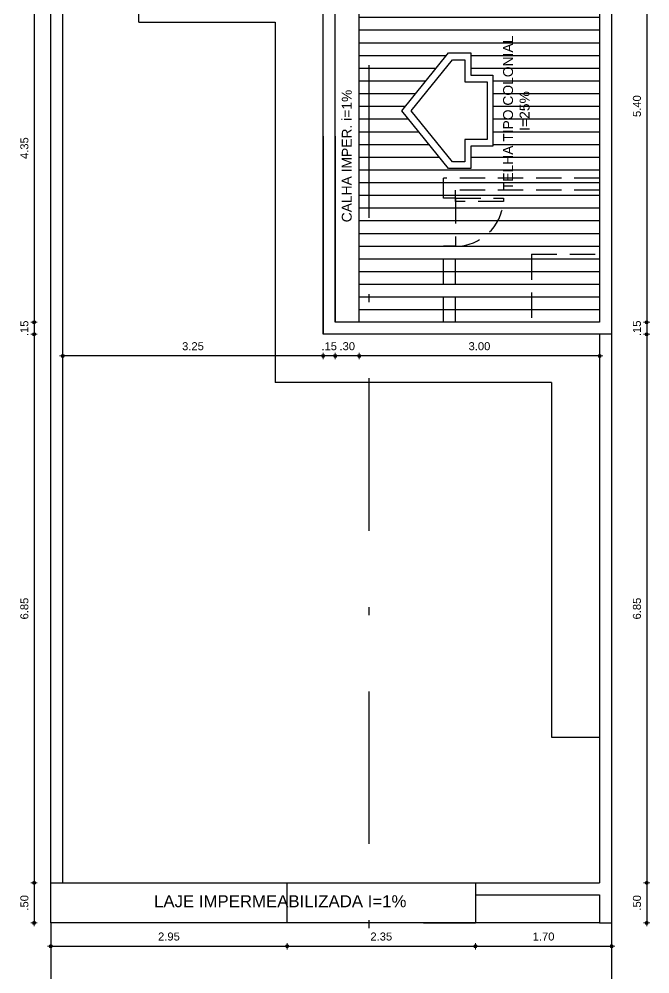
# Model space of a CAD drawing. Header units: millimetres. Extents: x 1540 to 1603, y 509.1 to 598.2.
# Drawn here: x 1558.95 to 1566.83, y 569.11 to 581.03 of the extents above; entities that cross this region are included whole.
import ezdxf

# ---------------------------------------------------------------- set-up
doc = ezdxf.new("R2010")
doc.units = ezdxf.units.MM
doc.linetypes.add('DASHDOT2', pattern=[12.7, 6.35, -3.175, 0, -3.175])
doc.linetypes.add('HIDDEN', pattern=[9.525, 6.35, -3.175])
for name, color, linetype in [('0-COTAS', 8, 'Continuous'), ('A-PEN-08', 8, 'Continuous'), ('A-PEN-B', 5, 'Continuous'), ('A-PEN-C', 4, 'Continuous'), ('A-PEN-G', 3, 'Continuous'), ('A-PEN-M', 6, 'Continuous'), ('A-PEN-R', 1, 'Continuous')]:
    doc.layers.add(name, color=color, linetype=linetype)
doc.layers.add('COTAS', color=53, linetype='Continuous', lineweight=9)
doc.styles.add('CARIMBO_DADOS', font='arial.ttf', dxfattribs={"height": 0.1})
doc.dimstyles.get("Standard").update_dxf_attribs({"dimtxt": 0.18, "dimasz": 0.18, "dimexe": 0.18, "dimexo": 0.0625, "dimgap": 0.09, "dimtad": 0, "dimtih": 1, "dimtoh": 1, "dimdec": 4, "dimzin": 0, "dimdsep": 46, "dimtxsty": 'Standard', "dimcen": 0.09, "dimadec": 0, "dimazin": 0, "dimtfac": 1, "dimtdec": 4, "dimtofl": 0, "dimtmove": 0, "dimatfit": 3, "dimfxl": 1, "dimtolj": 1, "dimtzin": 0, "dimarcsym": 0})

# ---------------------------------------------------------------- blocks, each defined once
blk = doc.blocks.new('CIRCULOS')
at = {"layer": 'COTAS'}
for p, q in [((-4, 0), (4, 0)), ((0, 4), (0, -4))]:
    blk.add_line(p, q, dxfattribs=at)
for radius in [2, 1]:
    blk.add_circle((0, 0), radius, dxfattribs=at)
blk = doc.blocks.new('*D546')
at = {"layer": 'A-PEN-08', "color": 8, "lineweight": -2, "ltscale": 0.05}
for p, q in [((1559.14, 577.256), (1559.14, 577.266)), ((1559.14, 577.246), (1559.14, 577.096)), ((1559.14, 577.086), (1559.14, 577.076))]:
    blk.add_line(p, q, dxfattribs=at)
at = {"layer": 'Defpoints', "color": 0, "ltscale": 0.05}
for p in [(1562.898, 577.246), (1559.14, 577.096), (1562.748, 577.096)]:
    blk.add_point(p, dxfattribs=at)
at = {"layer": 'A-PEN-08', "color": 8, "lineweight": -2, "ltscale": 0.05, "xscale": 0.01, "yscale": 0.01, "zscale": 0.01}
for p, rotation in [((1559.14, 577.246), 270), ((1559.14, 577.096), 90)]:
    blk.add_blockref('CIRCULOS', p, dxfattribs=dict(at, rotation=rotation))
at = {"layer": 'A-PEN-08', "color": 230, "ltscale": 0.05, "insert": (1559.019, 577.171), "char_height": 0.1, "attachment_point": 5, "rotation": 90, "style": 'CARIMBO_DADOS'}
blk.add_mtext('\\A1;.15', dxfattribs=at)
blk = doc.blocks.new('*D547')
at = {"layer": 'A-PEN-08', "color": 8, "lineweight": -2, "ltscale": 0.05}
blk.add_line((1559.14, 577.086), (1559.14, 570.256), dxfattribs=at)
at = {"layer": 'Defpoints', "color": 0, "ltscale": 0.05}
for p in [(1562.748, 577.096), (1559.14, 570.246), (1559.498, 570.246)]:
    blk.add_point(p, dxfattribs=at)
at = {"layer": 'A-PEN-08', "color": 8, "lineweight": -2, "ltscale": 0.05, "xscale": 0.01, "yscale": 0.01, "zscale": 0.01}
for p, rotation in [((1559.14, 577.096), 90), ((1559.14, 570.246), 270)]:
    blk.add_blockref('CIRCULOS', p, dxfattribs=dict(at, rotation=rotation))
at = {"layer": 'A-PEN-08', "color": 230, "ltscale": 0.05, "insert": (1559.019, 573.671), "char_height": 0.1, "attachment_point": 5, "rotation": 90, "style": 'CARIMBO_DADOS'}
blk.add_mtext('\\A1;6.85', dxfattribs=at)
blk = doc.blocks.new('*D548')
at = {"layer": 'A-PEN-08', "color": 8, "lineweight": -2, "ltscale": 0.05}
blk.add_line((1559.14, 570.236), (1559.14, 569.756), dxfattribs=at)
at = {"layer": 'Defpoints', "color": 0, "ltscale": 0.05}
for p in [(1559.498, 570.246), (1559.14, 569.746), (1559.348, 569.746)]:
    blk.add_point(p, dxfattribs=at)
at = {"layer": 'A-PEN-08', "color": 8, "lineweight": -2, "ltscale": 0.05, "xscale": 0.01, "yscale": 0.01, "zscale": 0.01}
for p, rotation in [((1559.14, 570.246), 90), ((1559.14, 569.746), 270)]:
    blk.add_blockref('CIRCULOS', p, dxfattribs=dict(at, rotation=rotation))
at = {"layer": 'A-PEN-08', "color": 230, "ltscale": 0.05, "insert": (1559.019, 569.996), "char_height": 0.1, "attachment_point": 5, "rotation": 90, "style": 'CARIMBO_DADOS'}
blk.add_mtext('\\A1;.50', dxfattribs=at)
blk = doc.blocks.new('*D558')
at = {"layer": 'A-PEN-08', "color": 8, "lineweight": -2, "ltscale": 0.05}
blk.add_line((1566.785, 582.636), (1566.785, 577.256), dxfattribs=at)
at = {"layer": 'Defpoints', "color": 0, "ltscale": 0.05}
for p in [(1566.198, 582.646), (1566.198, 577.246), (1566.785, 577.246)]:
    blk.add_point(p, dxfattribs=at)
at = {"layer": 'A-PEN-08', "color": 8, "lineweight": -2, "ltscale": 0.05, "xscale": 0.01, "yscale": 0.01, "zscale": 0.01}
for p, rotation in [((1566.785, 582.646), 90), ((1566.785, 577.246), 270)]:
    blk.add_blockref('CIRCULOS', p, dxfattribs=dict(at, rotation=rotation))
at = {"layer": 'A-PEN-08', "color": 230, "ltscale": 0.05, "insert": (1566.664, 579.946), "char_height": 0.1, "attachment_point": 5, "rotation": 90, "style": 'CARIMBO_DADOS'}
blk.add_mtext('\\A1;5.40', dxfattribs=at)
blk = doc.blocks.new('*D559')
at = {"layer": 'A-PEN-08', "color": 8, "lineweight": -2, "ltscale": 0.05}
for p, q in [((1566.785, 577.256), (1566.785, 577.266)), ((1566.785, 577.246), (1566.785, 577.096)), ((1566.785, 577.086), (1566.785, 577.076))]:
    blk.add_line(p, q, dxfattribs=at)
at = {"layer": 'Defpoints', "color": 0, "ltscale": 0.05}
for p in [(1566.198, 577.246), (1566.348, 577.096), (1566.785, 577.096)]:
    blk.add_point(p, dxfattribs=at)
at = {"layer": 'A-PEN-08', "color": 8, "lineweight": -2, "ltscale": 0.05, "xscale": 0.01, "yscale": 0.01, "zscale": 0.01}
for p, rotation in [((1566.785, 577.246), 270), ((1566.785, 577.096), 90)]:
    blk.add_blockref('CIRCULOS', p, dxfattribs=dict(at, rotation=rotation))
at = {"layer": 'A-PEN-08', "color": 230, "ltscale": 0.05, "insert": (1566.664, 577.171), "char_height": 0.1, "attachment_point": 5, "rotation": 90, "style": 'CARIMBO_DADOS'}
blk.add_mtext('\\A1;.15', dxfattribs=at)
blk = doc.blocks.new('*D560')
at = {"layer": 'A-PEN-08', "color": 8, "lineweight": -2, "ltscale": 0.05}
blk.add_line((1566.785, 577.086), (1566.785, 570.256), dxfattribs=at)
at = {"layer": 'Defpoints', "color": 0, "ltscale": 0.05}
for p in [(1566.348, 577.096), (1566.198, 570.246), (1566.785, 570.246)]:
    blk.add_point(p, dxfattribs=at)
at = {"layer": 'A-PEN-08', "color": 8, "lineweight": -2, "ltscale": 0.05, "xscale": 0.01, "yscale": 0.01, "zscale": 0.01}
for p, rotation in [((1566.785, 577.096), 90), ((1566.785, 570.246), 270)]:
    blk.add_blockref('CIRCULOS', p, dxfattribs=dict(at, rotation=rotation))
at = {"layer": 'A-PEN-08', "color": 230, "ltscale": 0.05, "insert": (1566.664, 573.671), "char_height": 0.1, "attachment_point": 5, "rotation": 90, "style": 'CARIMBO_DADOS'}
blk.add_mtext('\\A1;6.85', dxfattribs=at)
blk = doc.blocks.new('*D561')
at = {"layer": 'A-PEN-08', "color": 8, "lineweight": -2, "ltscale": 0.05}
blk.add_line((1566.785, 570.236), (1566.785, 569.756), dxfattribs=at)
at = {"layer": 'Defpoints', "color": 0, "ltscale": 0.05}
for p in [(1566.348, 570.246), (1566.348, 569.746), (1566.785, 569.746)]:
    blk.add_point(p, dxfattribs=at)
at = {"layer": 'A-PEN-08', "color": 8, "lineweight": -2, "ltscale": 0.05, "xscale": 0.01, "yscale": 0.01, "zscale": 0.01}
for p, rotation in [((1566.785, 570.246), 90), ((1566.785, 569.746), 270)]:
    blk.add_blockref('CIRCULOS', p, dxfattribs=dict(at, rotation=rotation))
at = {"layer": 'A-PEN-08', "color": 230, "ltscale": 0.05, "insert": (1566.664, 569.996), "char_height": 0.1, "attachment_point": 5, "rotation": 90, "style": 'CARIMBO_DADOS'}
blk.add_mtext('\\A1;.50', dxfattribs=at)
blk = doc.blocks.new('*D562')
at = {"layer": 'A-PEN-08', "color": 8, "lineweight": -2, "ltscale": 0.05}
blk.add_line((1566.188, 576.826), (1563.208, 576.826), dxfattribs=at)
at = {"layer": 'Defpoints', "color": 0, "ltscale": 0.05}
for p in [(1563.198, 577.246), (1566.198, 577.246), (1563.198, 576.826)]:
    blk.add_point(p, dxfattribs=at)
at = {"layer": 'A-PEN-08', "color": 8, "lineweight": -2, "ltscale": 0.05, "xscale": 0.01, "yscale": 0.01, "zscale": 0.01, "rotation": 180}
blk.add_blockref('CIRCULOS', (1563.198, 576.826), dxfattribs=at)
at = {"layer": 'A-PEN-08', "color": 8, "lineweight": -2, "ltscale": 0.05, "xscale": 0.01, "yscale": 0.01, "zscale": 0.01}
blk.add_blockref('CIRCULOS', (1566.198, 576.826), dxfattribs=at)
at = {"layer": 'A-PEN-08', "color": 230, "ltscale": 0.05, "insert": (1564.698, 576.947), "char_height": 0.1, "attachment_point": 5, "style": 'CARIMBO_DADOS'}
blk.add_mtext('\\A1;3.00', dxfattribs=at)
blk = doc.blocks.new('*D563')
at = {"layer": 'A-PEN-08', "color": 8, "lineweight": -2, "ltscale": 0.05}
for p, q in [((1562.888, 576.826), (1562.878, 576.826)), ((1563.198, 576.826), (1562.898, 576.826)), ((1563.208, 576.826), (1563.218, 576.826))]:
    blk.add_line(p, q, dxfattribs=at)
at = {"layer": 'Defpoints', "color": 0, "ltscale": 0.05}
for p in [(1562.898, 577.246), (1563.198, 577.246), (1562.898, 576.826)]:
    blk.add_point(p, dxfattribs=at)
at = {"layer": 'A-PEN-08', "color": 8, "lineweight": -2, "ltscale": 0.05, "xscale": 0.01, "yscale": 0.01, "zscale": 0.01}
blk.add_blockref('CIRCULOS', (1562.898, 576.826), dxfattribs=at)
at = {"layer": 'A-PEN-08', "color": 8, "lineweight": -2, "ltscale": 0.05, "xscale": 0.01, "yscale": 0.01, "zscale": 0.01, "rotation": 180}
blk.add_blockref('CIRCULOS', (1563.198, 576.826), dxfattribs=at)
at = {"layer": 'A-PEN-08', "color": 230, "ltscale": 0.05, "insert": (1563.048, 576.947), "char_height": 0.1, "attachment_point": 5, "style": 'CARIMBO_DADOS'}
blk.add_mtext('\\A1;.30', dxfattribs=at)
blk = doc.blocks.new('*D369')
at = {"layer": 'A-PEN-08', "color": 8, "lineweight": -2, "ltscale": 0.05}
for p, q in [((1562.738, 576.826), (1562.728, 576.826)), ((1562.898, 576.826), (1562.748, 576.826)), ((1562.908, 576.826), (1562.918, 576.826))]:
    blk.add_line(p, q, dxfattribs=at)
at = {"layer": 'Defpoints', "color": 0, "ltscale": 0.05}
for p in [(1562.898, 577.246), (1562.748, 577.096), (1562.748, 576.826)]:
    blk.add_point(p, dxfattribs=at)
at = {"layer": 'A-PEN-08', "color": 8, "lineweight": -2, "ltscale": 0.05, "xscale": 0.01, "yscale": 0.01, "zscale": 0.01}
blk.add_blockref('CIRCULOS', (1562.748, 576.826), dxfattribs=at)
at = {"layer": 'A-PEN-08', "color": 8, "lineweight": -2, "ltscale": 0.05, "xscale": 0.01, "yscale": 0.01, "zscale": 0.01, "rotation": 180}
blk.add_blockref('CIRCULOS', (1562.898, 576.826), dxfattribs=at)
at = {"layer": 'A-PEN-08', "color": 230, "ltscale": 0.05, "insert": (1562.823, 576.947), "char_height": 0.1, "attachment_point": 5, "style": 'CARIMBO_DADOS'}
blk.add_mtext('\\A1;.15', dxfattribs=at)
blk = doc.blocks.new('*D564')
at = {"layer": 'A-PEN-08', "color": 8, "lineweight": -2, "ltscale": 0.05}
blk.add_line((1562.738, 576.826), (1559.508, 576.826), dxfattribs=at)
at = {"layer": 'Defpoints', "color": 0, "ltscale": 0.05}
for p in [(1559.498, 577.632), (1562.748, 577.096), (1559.498, 576.826)]:
    blk.add_point(p, dxfattribs=at)
at = {"layer": 'A-PEN-08', "color": 8, "lineweight": -2, "ltscale": 0.05, "xscale": 0.01, "yscale": 0.01, "zscale": 0.01, "rotation": 180}
blk.add_blockref('CIRCULOS', (1559.498, 576.826), dxfattribs=at)
at = {"layer": 'A-PEN-08', "color": 8, "lineweight": -2, "ltscale": 0.05, "xscale": 0.01, "yscale": 0.01, "zscale": 0.01}
blk.add_blockref('CIRCULOS', (1562.748, 576.826), dxfattribs=at)
at = {"layer": 'A-PEN-08', "color": 230, "ltscale": 0.05, "insert": (1561.123, 576.947), "char_height": 0.1, "attachment_point": 5, "style": 'CARIMBO_DADOS'}
blk.add_mtext('\\A1;3.25', dxfattribs=at)
blk = doc.blocks.new('*D577')
at = {"layer": 'A-PEN-08', "color": 8, "lineweight": -2, "ltscale": 0.05}
blk.add_line((1559.14, 581.586), (1559.14, 577.256), dxfattribs=at)
at = {"layer": 'Defpoints', "color": 0, "ltscale": 0.05}
for p in [(1561.048, 581.596), (1559.14, 577.246), (1562.898, 577.246)]:
    blk.add_point(p, dxfattribs=at)
at = {"layer": 'A-PEN-08', "color": 8, "lineweight": -2, "ltscale": 0.05, "xscale": 0.01, "yscale": 0.01, "zscale": 0.01}
for p, rotation in [((1559.14, 581.596), 90), ((1559.14, 577.246), 270)]:
    blk.add_blockref('CIRCULOS', p, dxfattribs=dict(at, rotation=rotation))
at = {"layer": 'A-PEN-08', "color": 230, "ltscale": 0.05, "insert": (1559.019, 579.421), "char_height": 0.1, "attachment_point": 5, "rotation": 90, "style": 'CARIMBO_DADOS'}
blk.add_mtext('\\A1;4.35', dxfattribs=at)
blk = doc.blocks.new('*D639')
at = {"layer": 'A-PEN-B', "color": 8, "lineweight": -2}
blk.add_line((1559.358, 569.454), (1562.288, 569.454), dxfattribs=at)
at = {"layer": 'Defpoints', "color": 0}
for p in [(1559.348, 569.746), (1562.298, 569.746), (1562.298, 569.454)]:
    blk.add_point(p, dxfattribs=at)
at = {"layer": 'A-PEN-B', "color": 8, "lineweight": -2, "xscale": 0.01, "yscale": 0.01, "zscale": 0.01, "rotation": 180}
blk.add_blockref('CIRCULOS', (1559.348, 569.454), dxfattribs=at)
at = {"layer": 'A-PEN-B', "color": 8, "lineweight": -2, "xscale": 0.01, "yscale": 0.01, "zscale": 0.01}
blk.add_blockref('CIRCULOS', (1562.298, 569.454), dxfattribs=at)
at = {"layer": 'A-PEN-B', "color": 230, "insert": (1560.823, 569.575), "char_height": 0.1, "attachment_point": 5, "style": 'CARIMBO_DADOS'}
blk.add_mtext('\\A1;2.95', dxfattribs=at)
blk = doc.blocks.new('*D640')
at = {"layer": 'A-PEN-B', "color": 8, "lineweight": -2}
blk.add_line((1562.308, 569.454), (1564.638, 569.454), dxfattribs=at)
at = {"layer": 'Defpoints', "color": 0}
for p in [(1562.298, 569.746), (1564.648, 569.746), (1564.648, 569.454)]:
    blk.add_point(p, dxfattribs=at)
at = {"layer": 'A-PEN-B', "color": 8, "lineweight": -2, "xscale": 0.01, "yscale": 0.01, "zscale": 0.01, "rotation": 180}
blk.add_blockref('CIRCULOS', (1562.298, 569.454), dxfattribs=at)
at = {"layer": 'A-PEN-B', "color": 8, "lineweight": -2, "xscale": 0.01, "yscale": 0.01, "zscale": 0.01}
blk.add_blockref('CIRCULOS', (1564.648, 569.454), dxfattribs=at)
at = {"layer": 'A-PEN-B', "color": 230, "insert": (1563.473, 569.575), "char_height": 0.1, "attachment_point": 5, "style": 'CARIMBO_DADOS'}
blk.add_mtext('\\A1;2.35', dxfattribs=at)
blk = doc.blocks.new('*D974')
at = {"layer": '0-COTAS', "color": 8, "lineweight": -2}
blk.add_line((1564.658, 569.454), (1566.338, 569.454), dxfattribs=at)
at = {"layer": 'Defpoints', "color": 0}
for p in [(1564.648, 569.746), (1566.348, 569.746), (1566.348, 569.454)]:
    blk.add_point(p, dxfattribs=at)
at = {"layer": '0-COTAS', "color": 8, "lineweight": -2, "xscale": 0.01, "yscale": 0.01, "zscale": 0.01, "rotation": 180}
blk.add_blockref('CIRCULOS', (1564.648, 569.454), dxfattribs=at)
at = {"layer": '0-COTAS', "color": 8, "lineweight": -2, "xscale": 0.01, "yscale": 0.01, "zscale": 0.01}
blk.add_blockref('CIRCULOS', (1566.348, 569.454), dxfattribs=at)
at = {"layer": '0-COTAS', "color": 230, "insert": (1565.498, 569.575), "char_height": 0.1, "attachment_point": 5, "style": 'CARIMBO_DADOS'}
blk.add_mtext('\\A1;1.70', dxfattribs=at)

msp = doc.modelspace()

# ---------------------------------------------------------------- hatches: boundary and pattern name
at = {"layer": 'A-PEN-B', "ltscale": 0.05}
h = msp.add_hatch(dxfattribs=at)
h.set_pattern_fill('LINE', color=8, scale=0.05, style=0)
h.set_pattern_definition([(7e-15, (-2519.20092, 406.11288), (0, 0.15875), [])])
h.paths.add_polyline_path([(1566.198, 582.646), (1565.148, 582.646), (1565.148, 581.596), (1564.848, 581.596), (1563.198, 581.596), (1563.198, 577.246), (1566.198, 577.246)])
h.paths.add_polyline_path([(1564.59, 580.332), (1564.59, 580.61), (1564.312, 580.61), (1563.728, 579.889), (1564.312, 579.169), (1564.59, 579.169), (1564.59, 579.446), (1564.867, 579.446), (1564.867, 580.332)], flags=0)

# ---------------------------------------------------------------- linework, layer by layer
at = {"layer": '0-COTAS'}
msp.add_line((1566.198, 569.746), (1564.648, 569.746), dxfattribs=at)
at = {"layer": '0-COTAS', "color": 2}
msp.add_lwpolyline([(1562.298, 570.246), (1564.648, 570.246), (1564.648, 569.746), (1562.298, 569.746)], close=True, dxfattribs=at)
at = {"layer": 'A-PEN-B', "color": 2, "ltscale": 0.05}
msp.add_line((1566.348, 591.596), (1566.348, 577.096), dxfattribs=at)
at = {"layer": 'A-PEN-B', "ltscale": 0.05}
for p, q in [((1562.748, 579.57), (1562.748, 577.096)), ((1562.898, 579.57), (1562.898, 577.246)), ((1564.248, 577.246), (1562.898, 577.246)), ((1565.398, 577.246), (1564.398, 577.246)), ((1565.398, 577.096), (1562.748, 577.096))]:
    msp.add_line(p, q, dxfattribs=at)
at = {"layer": 'A-PEN-B', "color": 8, "linetype": 'HIDDEN', "ltscale": 0.05}
for p, q in [((1564.248, 578.796), (1564.248, 579.046)), ((1566.198, 579.046), (1564.248, 579.046)), ((1564.398, 578.796), (1564.248, 578.796)), ((1564.398, 578.796), (1564.398, 578.896)), ((1566.198, 578.896), (1564.398, 578.896)), ((1564.398, 578.796), (1564.398, 578.196)), ((1564.248, 577.246), (1564.248, 578.196)), ((1564.398, 578.196), (1564.248, 578.196)), ((1564.398, 577.246), (1564.398, 578.196)), ((1565.348, 578.096), (1565.348, 577.246)), ((1565.348, 578.096), (1566.198, 578.096))]:
    msp.add_line(p, q, dxfattribs=at)
at = {"layer": 'A-PEN-B', "color": 2, "ltscale": 0.05}
for points in [[(1564.848, 582.796), (1566.348, 582.796), (1566.348, 577.096), (1562.748, 577.096), (1562.748, 581.596)], [(1564.848, 582.646), (1566.198, 582.646), (1566.198, 577.246), (1562.898, 577.246), (1562.898, 581.596)]]:
    msp.add_lwpolyline(points, dxfattribs=at)
at = {"layer": 'A-PEN-B', "color": 6, "ltscale": 0.05}
msp.add_lwpolyline([(1563.198, 577.246), (1563.198, 581.596)], dxfattribs=at)
at = {"layer": 'A-PEN-B', "color": 8, "linetype": 'HIDDEN', "ltscale": 0.05}
msp.add_lwpolyline([(1564.398, 578.796), (1564.998, 578.796), (1564.998, 578.756), (1564.398, 578.756)], close=True, dxfattribs=at)
msp.add_arc((1564.398, 578.797), 0.601, 270, 356.0501, dxfattribs=at)
at = {"layer": 'A-PEN-C', "ltscale": 0.05}
for p, q in [((1559.348, 569.746), (1559.348, 588.496)), ((1559.498, 570.246), (1559.498, 588.496)), ((1566.198, 577.096), (1566.198, 570.246)), ((1566.348, 577.096), (1566.348, 570.246)), ((1565.598, 576.496), (1565.598, 572.066)), ((1563.998, 570.246), (1566.198, 570.246)), ((1566.348, 570.246), (1566.348, 569.746)), ((1564.648, 570.096), (1566.198, 570.096)), ((1566.198, 570.096), (1566.198, 569.746)), ((1566.198, 569.746), (1566.348, 569.746))]:
    msp.add_line(p, q, dxfattribs=at)
at = {"layer": 'A-PEN-C', "color": 8, "ltscale": 0.05}
for p, q in [((1560.448, 580.996), (1560.448, 587.896)), ((1560.448, 580.996), (1562.148, 580.996)), ((1562.148, 580.996), (1562.148, 576.496)), ((1565.598, 576.496), (1562.148, 576.496)), ((1565.598, 576.496), (1565.598, 572.066)), ((1565.598, 572.066), (1566.198, 572.066)), ((1559.348, 569.746), (1559.348, 567.246)), ((1559.348, 569.746), (1559.348, 567.246)), ((1566.348, 569.746), (1566.348, 567.246)), ((1566.348, 569.746), (1566.348, 567.246))]:
    msp.add_line(p, q, dxfattribs=at)
at = {"layer": 'A-PEN-C', "color": 6, "ltscale": 0.05}
for p, q in [((1559.348, 570.246), (1563.998, 570.246)), ((1559.348, 569.746), (1559.348, 570.246)), ((1563.998, 569.746), (1559.348, 569.746)), ((1563.998, 569.746), (1564.648, 569.746))]:
    msp.add_line(p, q, dxfattribs=at)
at = {"layer": 'A-PEN-C', "color": 2, "ltscale": 0.05}
msp.add_line((1564.298, 569.746), (1563.998, 569.746), dxfattribs=at)
at = {"layer": 'A-PEN-G'}
msp.add_lwpolyline([(1563.728, 579.889), (1564.312, 580.61), (1564.59, 580.61), (1564.59, 580.332), (1564.867, 580.332), (1564.867, 579.446), (1564.59, 579.446), (1564.59, 579.169), (1564.312, 579.169)], close=True, dxfattribs=at)
at = {"layer": 'A-PEN-M'}
msp.add_lwpolyline([(1563.845, 579.889), (1564.362, 580.526), (1564.517, 580.526), (1564.517, 580.249), (1564.794, 580.249), (1564.794, 579.529), (1564.517, 579.529), (1564.517, 579.252), (1564.362, 579.252)], close=True, dxfattribs=at)
at = {"layer": 'A-PEN-R', "linetype": 'DASHDOT2', "ltscale": 0.3}
msp.add_line((1563.319, 596.097), (1563.319, 567.084), dxfattribs=at)

# ---------------------------------------------------------------- texts
at = {"color": 230, "insert": (1565.159, 579.861), "char_height": 0.12365, "attachment_point": 5, "rotation": 90, "style": 'CARIMBO_DADOS'}
msp.add_mtext('TELHA TIPO COLONIAL\\P I=25%', dxfattribs=at)
at = {"color": 230, "insert": (1563.043, 579.323), "char_height": 0.12365, "width": 3.353, "attachment_point": 5, "rotation": 90, "style": 'CARIMBO_DADOS'}
msp.add_mtext('CALHA IMPER. i=1%', dxfattribs=at)
at = {"layer": 'A-PEN-C', "color": 6, "ltscale": 0.05, "insert": (1562.212, 570.015), "char_height": 0.15, "attachment_point": 5, "style": 'CARIMBO_DADOS'}
msp.add_mtext('LAJE IMPERMEABILIZADA I=1%', dxfattribs=at)

# ---------------------------------------------------------------- dimensions: what is measured, and where the dimension line sits
at = {"layer": '0-COTAS'}
dim = msp.add_linear_dim(base=(1566.348, 569.454), p1=(1564.648, 569.746), p2=(1566.348, 569.746), dimstyle='Standard', override={"dimtxt": 0.1, "dimasz": 0.01, "dimexe": 0, "dimexo": 0, "dimgap": 0.07, "dimtad": 1, "dimtih": 0, "dimtoh": 0, "dimdec": 2, "dimzin": 5, "dimtxsty": 'CARIMBO_DADOS', "dimblk1": 'CIRCULOS', "dimblk2": 'CIRCULOS', "dimsah": 1, "dimcen": 0, "dimse1": 1, "dimse2": 1, "dimclrd": 8, "dimclre": 8, "dimclrt": 230, "dimtfac": 100, "dimtdec": 2, "dimtix": 1, "dimtofl": 1, "dimtmove": 2, "dimldrblk": 'CIRCULOS', "dimtzin": 5}, dxfattribs=at)
dim.commit()
dim.dimension.update_dxf_attribs({"geometry": '*D974', "text_midpoint": (1565.498, 569.575)})
at = {"layer": 'A-PEN-08', "ltscale": 0.05}
for base, p1, p2, picture, middle in [((1566.785, 577.246), (1566.198, 582.646), (1566.198, 577.246), '*D558', (1566.664, 579.946)), ((1559.14, 577.246), (1561.048, 581.596), (1562.898, 577.246), '*D577', (1559.019, 579.421)), ((1559.14, 577.096), (1562.898, 577.246), (1562.748, 577.096), '*D546', (1559.019, 577.171)), ((1566.785, 577.096), (1566.198, 577.246), (1566.348, 577.096), '*D559', (1566.664, 577.171)), ((1559.14, 570.246), (1562.748, 577.096), (1559.498, 570.246), '*D547', (1559.019, 573.671)), ((1566.785, 570.246), (1566.348, 577.096), (1566.198, 570.246), '*D560', (1566.664, 573.671)), ((1559.14, 569.746), (1559.498, 570.246), (1559.348, 569.746), '*D548', (1559.019, 569.996)), ((1566.785, 569.746), (1566.348, 570.246), (1566.348, 569.746), '*D561', (1566.664, 569.996))]:
    dim = msp.add_linear_dim(base=base, p1=p1, p2=p2, angle=90, dimstyle='Standard', override={"dimtxt": 0.1, "dimasz": 0.01, "dimexe": 0, "dimexo": 0, "dimgap": 0.07, "dimtad": 1, "dimtih": 0, "dimtoh": 0, "dimdec": 2, "dimzin": 5, "dimtxsty": 'CARIMBO_DADOS', "dimblk1": 'CIRCULOS', "dimblk2": 'CIRCULOS', "dimsah": 1, "dimcen": 0, "dimse1": 1, "dimse2": 1, "dimclrd": 8, "dimclre": 8, "dimclrt": 230, "dimtfac": 100, "dimtdec": 2, "dimtix": 1, "dimtofl": 1, "dimtmove": 2, "dimldrblk": 'CIRCULOS', "dimfxl": 0, "dimfxlon": 1, "dimtzin": 5, "dimarcsym": 1}, dxfattribs=at)
    dim.commit()
    dim.dimension.update_dxf_attribs({"geometry": picture, "text_midpoint": middle})
for base, p1, p2, picture, middle in [((1559.498, 576.826), (1562.748, 577.096), (1559.498, 577.632), '*D564', (1561.123, 576.947)), ((1562.748, 576.826), (1562.898, 577.246), (1562.748, 577.096), '*D369', (1562.823, 576.947)), ((1562.898, 576.826), (1563.198, 577.246), (1562.898, 577.246), '*D563', (1563.048, 576.947)), ((1563.198, 576.826), (1566.198, 577.246), (1563.198, 577.246), '*D562', (1564.698, 576.947))]:
    dim = msp.add_linear_dim(base=base, p1=p1, p2=p2, dimstyle='Standard', override={"dimtxt": 0.1, "dimasz": 0.01, "dimexe": 0, "dimexo": 0, "dimgap": 0.07, "dimtad": 1, "dimtih": 0, "dimtoh": 0, "dimdec": 2, "dimzin": 5, "dimtxsty": 'CARIMBO_DADOS', "dimblk1": 'CIRCULOS', "dimblk2": 'CIRCULOS', "dimsah": 1, "dimcen": 0, "dimse1": 1, "dimse2": 1, "dimclrd": 8, "dimclre": 8, "dimclrt": 230, "dimtfac": 100, "dimtdec": 2, "dimtix": 1, "dimtofl": 1, "dimtmove": 2, "dimldrblk": 'CIRCULOS', "dimfxl": 0, "dimfxlon": 1, "dimtzin": 5, "dimarcsym": 1}, dxfattribs=at)
    dim.commit()
    dim.dimension.update_dxf_attribs({"geometry": picture, "text_midpoint": middle})
at = {"layer": 'A-PEN-B', "color": 3}
for base, p1, p2, picture, middle in [((1562.298, 569.454), (1559.348, 569.746), (1562.298, 569.746), '*D639', (1560.823, 569.575)), ((1564.648, 569.454), (1562.298, 569.746), (1564.648, 569.746), '*D640', (1563.473, 569.575))]:
    dim = msp.add_linear_dim(base=base, p1=p1, p2=p2, dimstyle='Standard', override={"dimtxt": 0.1, "dimasz": 0.01, "dimexe": 0, "dimexo": 0, "dimgap": 0.07, "dimtad": 1, "dimtih": 0, "dimtoh": 0, "dimdec": 2, "dimzin": 5, "dimtxsty": 'CARIMBO_DADOS', "dimblk1": 'CIRCULOS', "dimblk2": 'CIRCULOS', "dimsah": 1, "dimcen": 0, "dimse1": 1, "dimse2": 1, "dimclrd": 8, "dimclre": 8, "dimclrt": 230, "dimtfac": 100, "dimtdec": 2, "dimtix": 1, "dimtofl": 1, "dimtmove": 2, "dimldrblk": 'CIRCULOS', "dimtzin": 5}, dxfattribs=at)
    dim.commit()
    dim.dimension.update_dxf_attribs({"geometry": picture, "text_midpoint": middle})

doc.saveas('drawing.dxf')
